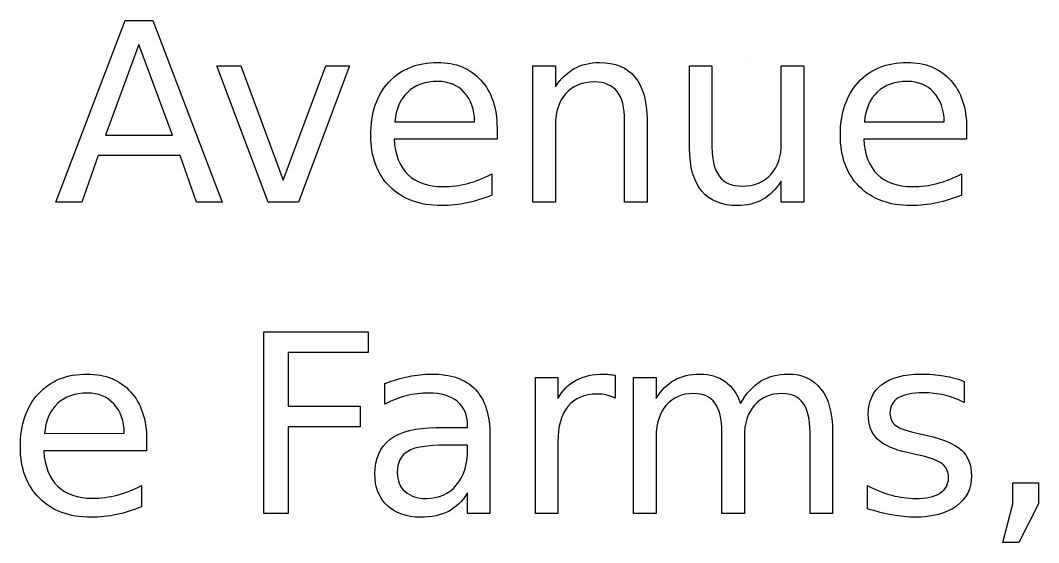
# Model space of a CAD drawing. Extents: x 2.32 to 5.29, y 6.96 to 8.91.
# Drawn here: x 4.029 to 4.596, y 6.959 to 7.25 of the extents above; entities that cross this region are included whole.
import ezdxf

# ---------------------------------------------------------------- set-up
doc = ezdxf.new("R2010")
doc.units = 0
doc.layers.add('Layer_1', color=7, linetype='CONTINUOUS')

msp = doc.modelspace()

# ---------------------------------------------------------------- linework, layer by layer
at = {"layer": 'Layer_1', "color": 7}
for p, q in [((4.048585, 7.148634), (4.087241, 7.249884)), ((4.087241, 7.249884), (4.102771, 7.249884)), ((4.087241, 7.249884), (4.087241, 7.249884)), ((4.102771, 7.249884), (4.141358, 7.148634)), ((4.094972, 7.236389), (4.07639, 7.186001)), ((4.113621, 7.186001), (4.094972, 7.236389)), ((4.094972, 7.236389), (4.094972, 7.236389)), ((4.43331, 7.22642), (4.43331, 7.22642)), ((4.43331, 7.22642), (4.43331, 7.22642)), ((4.138442, 7.224589), (4.151667, 7.224589)), ((4.166925, 7.148634), (4.138442, 7.224589)), ((4.138442, 7.224589), (4.138442, 7.224589)), ((4.151667, 7.224589), (4.175402, 7.160841)), ((4.175402, 7.160841), (4.199138, 7.224589)), ((4.212363, 7.224589), (4.18388, 7.148634)), ((4.199138, 7.224589), (4.212363, 7.224589)), ((4.314563, 7.148634), (4.314563, 7.224589)), ((4.314563, 7.224589), (4.327109, 7.224589)), ((4.327109, 7.224589), (4.327109, 7.212788)), ((4.401911, 7.178609), (4.401911, 7.224589)), ((4.401911, 7.224589), (4.414389, 7.224589)), ((4.414389, 7.224589), (4.414389, 7.179083)), ((4.453045, 7.181525), (4.453045, 7.224589)), ((4.453045, 7.224589), (4.465523, 7.224589)), ((4.465523, 7.224589), (4.465523, 7.148634)), ((4.237591, 7.193325), (4.282078, 7.193392)), ((4.282078, 7.193392), (4.282078, 7.193393)), ((4.365697, 7.148634), (4.365697, 7.194071)), ((4.378175, 7.194478), (4.378175, 7.148634)), ((4.378175, 7.194478), (4.378175, 7.194478)), ((4.499364, 7.193325), (4.543851, 7.193392)), ((4.543851, 7.193392), (4.543851, 7.193393)), ((4.294557, 7.189731), (4.294557, 7.183627)), ((4.294557, 7.189731), (4.294557, 7.189731)), ((4.327109, 7.191562), (4.327109, 7.148634)), ((4.55633, 7.189731), (4.55633, 7.183627)), ((4.55633, 7.189731), (4.55633, 7.189731)), ((4.07639, 7.186001), (4.113621, 7.186001)), ((4.294557, 7.183627), (4.237184, 7.183627)), ((4.55633, 7.183627), (4.498957, 7.183627)), ((4.401911, 7.178609), (4.401911, 7.178609)), ((4.072253, 7.174608), (4.06303, 7.148634)), ((4.117894, 7.174608), (4.072253, 7.174608)), ((4.127117, 7.148634), (4.117894, 7.174608)), ((4.291641, 7.164299), (4.291641, 7.152499)), ((4.553414, 7.164299), (4.553414, 7.152499)), ((4.453045, 7.148634), (4.453045, 7.160298)), ((4.06303, 7.148634), (4.048585, 7.148634)), ((4.141358, 7.148634), (4.127117, 7.148634)), ((4.18388, 7.148634), (4.166925, 7.148634)), ((4.327109, 7.148634), (4.314563, 7.148634)), ((4.378175, 7.148634), (4.365697, 7.148634)), ((4.465523, 7.148634), (4.453045, 7.148634)), ((4.164484, 7.076273), (4.222671, 7.076273)), ((4.164484, 6.975023), (4.164484, 7.076273)), ((4.164484, 7.076273), (4.164484, 7.076273)), ((4.222671, 7.076273), (4.222671, 7.064744)), ((4.222671, 7.064744), (4.178183, 7.064744)), ((4.178183, 7.064744), (4.178183, 7.034905)), ((4.315919, 6.975022), (4.315919, 7.050977)), ((4.315919, 7.050977), (4.328465, 7.050977)), ((4.328465, 7.050977), (4.328465, 7.039177)), ((4.360339, 7.05213), (4.360406, 7.039313)), ((4.370715, 6.975023), (4.370715, 7.050977)), ((4.370715, 7.050977), (4.383261, 7.050977)), ((4.383261, 7.050977), (4.383261, 7.039177)), ((4.23203, 7.03599), (4.23203, 7.047519)), ((4.554973, 7.048741), (4.554973, 7.048739)), ((4.554973, 7.048739), (4.554973, 7.036939)), ((4.360406, 7.039313), (4.360407, 7.039313)), ((4.178183, 7.034905), (4.218331, 7.034905)), ((4.218331, 7.034905), (4.218331, 7.023376)), ((4.430326, 7.036397), (4.430326, 7.036397)), ((4.218331, 7.023376), (4.178183, 7.023376)), ((4.178183, 7.023376), (4.178183, 6.975023)), ((4.260648, 7.022969), (4.278145, 7.022969)), ((4.278145, 7.022969), (4.278145, 7.02419)), ((4.042278, 7.019714), (4.086766, 7.019781)), ((4.086766, 7.019781), (4.086766, 7.019782)), ((4.099244, 7.01612), (4.099244, 7.010016)), ((4.099244, 7.01612), (4.099244, 7.01612)), ((4.290623, 7.018358), (4.290623, 6.975023)), ((4.290623, 7.018358), (4.290623, 7.018358)), ((4.383261, 7.017951), (4.383261, 6.975023)), ((4.419882, 6.975023), (4.419882, 7.02046)), ((4.432428, 7.017951), (4.432428, 6.975023)), ((4.469049, 6.975023), (4.469049, 7.02046)), ((4.481596, 7.020867), (4.481596, 6.975023)), ((4.530288, 7.019443), (4.53456, 7.018494)), ((4.278145, 7.013203), (4.265735, 7.013203)), ((4.265735, 7.013203), (4.265735, 7.013203)), ((4.278145, 7.010423), (4.278145, 7.013203)), ((4.328465, 7.015034), (4.328465, 6.975022)), ((4.099244, 7.010016), (4.041871, 7.010016)), ((4.527779, 7.00805), (4.523439, 7.009068)), ((4.096328, 6.990688), (4.096328, 6.978888)), ((4.500991, 6.977804), (4.500991, 6.990689)), ((4.582168, 6.992248), (4.596477, 6.992248)), ((4.582168, 6.980584), (4.582168, 6.992248)), ((4.582168, 6.992248), (4.582168, 6.992248)), ((4.596477, 6.992248), (4.596477, 6.980584)), ((4.278145, 6.975023), (4.278145, 6.986551)), ((4.576607, 6.958882), (4.582168, 6.980584)), ((4.596477, 6.980584), (4.585355, 6.958882)), ((4.178183, 6.975023), (4.164484, 6.975023)), ((4.290623, 6.975023), (4.278145, 6.975023)), ((4.328465, 6.975022), (4.315919, 6.975022)), ((4.383261, 6.975023), (4.370715, 6.975023)), ((4.432428, 6.975023), (4.419882, 6.975023)), ((4.481596, 6.975023), (4.469049, 6.975023)), ((4.585355, 6.958882), (4.576607, 6.958882))]:
    msp.add_line(p, q, dxfattribs=at)
for points in [[(4.2342, 7.215433), (4.240936, 7.222757), (4.250001, 7.22642), (4.261394, 7.22642)], [(4.261394, 7.22642), (4.271612, 7.22642), (4.279682, 7.223119), (4.285605, 7.216518)], [(4.33762, 7.223029), (4.341689, 7.225289), (4.346369, 7.22642), (4.351658, 7.22642)], [(4.351658, 7.22642), (4.360384, 7.22642), (4.366985, 7.223707), (4.371461, 7.218282)], [(4.495973, 7.215433), (4.502709, 7.222757), (4.511774, 7.22642), (4.523167, 7.22642)], [(4.523167, 7.22642), (4.533385, 7.22642), (4.541455, 7.223119), (4.547378, 7.216518)], [(4.327109, 7.212788), (4.330093, 7.217355), (4.333597, 7.220768), (4.33762, 7.223029)], [(4.224163, 7.185865), (4.224163, 7.198298), (4.227508, 7.208154), (4.2342, 7.215433)], [(4.26153, 7.21584), (4.254567, 7.21584), (4.248984, 7.213874), (4.244779, 7.20994)], [(4.276314, 7.209737), (4.272607, 7.213806), (4.267679, 7.21584), (4.26153, 7.21584)], [(4.285605, 7.216518), (4.291573, 7.209963), (4.294557, 7.201034), (4.294557, 7.189731)], [(4.348878, 7.215569), (4.342141, 7.215569), (4.336829, 7.213421), (4.332941, 7.209126)], [(4.361492, 7.210211), (4.358689, 7.213783), (4.354484, 7.215569), (4.348878, 7.215569)], [(4.371461, 7.218282), (4.375937, 7.212901), (4.378175, 7.204967), (4.378175, 7.194478)], [(4.485936, 7.185865), (4.485936, 7.198298), (4.489281, 7.208154), (4.495973, 7.215433)], [(4.523303, 7.21584), (4.51634, 7.21584), (4.510757, 7.213874), (4.506552, 7.20994)], [(4.538087, 7.209737), (4.53438, 7.213806), (4.529452, 7.21584), (4.523303, 7.21584)], [(4.547378, 7.216518), (4.553346, 7.209963), (4.55633, 7.201034), (4.55633, 7.189731)], [(4.244779, 7.20994), (4.24062, 7.206007), (4.238224, 7.200468), (4.237591, 7.193325)], [(4.282078, 7.193393), (4.281988, 7.20022), (4.280067, 7.205668), (4.276314, 7.209737)], [(4.332941, 7.209126), (4.329053, 7.204831), (4.327109, 7.198976), (4.327109, 7.191562)], [(4.365697, 7.194071), (4.365697, 7.20126), (4.364295, 7.20664), (4.361492, 7.210211)], [(4.506552, 7.20994), (4.502393, 7.206007), (4.499997, 7.200468), (4.499364, 7.193325)], [(4.543851, 7.193393), (4.543761, 7.20022), (4.54184, 7.205668), (4.538087, 7.209737)], [(4.234742, 7.157246), (4.227689, 7.164299), (4.224163, 7.173839), (4.224163, 7.185865)], [(4.237184, 7.183627), (4.237726, 7.175037), (4.240303, 7.168481), (4.244915, 7.16396)], [(4.447145, 7.16396), (4.451078, 7.168255), (4.453045, 7.17411), (4.453045, 7.181525)], [(4.496515, 7.157246), (4.489462, 7.164299), (4.485936, 7.173839), (4.485936, 7.185865)], [(4.498957, 7.183627), (4.499499, 7.175037), (4.502076, 7.168481), (4.506688, 7.16396)], [(4.408692, 7.154805), (4.404171, 7.16023), (4.401911, 7.168165), (4.401911, 7.178609)], [(4.414389, 7.179083), (4.414389, 7.171895), (4.415791, 7.166492), (4.418594, 7.162875)], [(4.244915, 7.16396), (4.249572, 7.159484), (4.256037, 7.157246), (4.26431, 7.157246)], [(4.278213, 7.15901), (4.282734, 7.160185), (4.28721, 7.161948), (4.291641, 7.164299)], [(4.431208, 7.157518), (4.437944, 7.157518), (4.443256, 7.159665), (4.447145, 7.16396)], [(4.506688, 7.16396), (4.511345, 7.159484), (4.51781, 7.157246), (4.526083, 7.157246)], [(4.539986, 7.15901), (4.544507, 7.160185), (4.548983, 7.161948), (4.553414, 7.164299)], [(4.26431, 7.157246), (4.269103, 7.157246), (4.273737, 7.157834), (4.278213, 7.15901)], [(4.418594, 7.162875), (4.421397, 7.159304), (4.425601, 7.157518), (4.431208, 7.157518)], [(4.453045, 7.160298), (4.450015, 7.155687), (4.446489, 7.152251), (4.442465, 7.14999)], [(4.526083, 7.157246), (4.530876, 7.157246), (4.53551, 7.157834), (4.539986, 7.15901)], [(4.263564, 7.146667), (4.251448, 7.146667), (4.24184, 7.150194), (4.234742, 7.157246)], [(4.291641, 7.152499), (4.287165, 7.1506), (4.282576, 7.149154), (4.277874, 7.148159)], [(4.428563, 7.146667), (4.419837, 7.146667), (4.413214, 7.14938), (4.408692, 7.154805)], [(4.525337, 7.146667), (4.513221, 7.146667), (4.503613, 7.150194), (4.496515, 7.157246)], [(4.553414, 7.152499), (4.548938, 7.1506), (4.544349, 7.149154), (4.539647, 7.148159)], [(4.277874, 7.148159), (4.273172, 7.147164), (4.268402, 7.146667), (4.263564, 7.146667)], [(4.442465, 7.14999), (4.438487, 7.147775), (4.433852, 7.146667), (4.428563, 7.146667)], [(4.539647, 7.148159), (4.534945, 7.147164), (4.530175, 7.146667), (4.525337, 7.146667)], [(4.038887, 7.041822), (4.045624, 7.049146), (4.054689, 7.052808), (4.066082, 7.052808)], [(4.066082, 7.052808), (4.076299, 7.052808), (4.08437, 7.049508), (4.090292, 7.042907)], [(4.23203, 7.047519), (4.236596, 7.049282), (4.241027, 7.050593), (4.245322, 7.051452)], [(4.245322, 7.051452), (4.249617, 7.052356), (4.253799, 7.052808), (4.257868, 7.052808)], [(4.257868, 7.052808), (4.268854, 7.052808), (4.27706, 7.04996), (4.282485, 7.044264)], [(4.338705, 7.049417), (4.34291, 7.051678), (4.348019, 7.052808), (4.354032, 7.052808)], [(4.354032, 7.052808), (4.354891, 7.052808), (4.35584, 7.05274), (4.35688, 7.052605)], [(4.35688, 7.052605), (4.35792, 7.052514), (4.359073, 7.052356), (4.360339, 7.05213)], [(4.393501, 7.049485), (4.39748, 7.051701), (4.402205, 7.052808), (4.407675, 7.052808)], [(4.407675, 7.052808), (4.413191, 7.052808), (4.41787, 7.051407), (4.421713, 7.048604)], [(4.441516, 7.048807), (4.445856, 7.051475), (4.450965, 7.052808), (4.456842, 7.052808)], [(4.456842, 7.052808), (4.464754, 7.052808), (4.470858, 7.050028), (4.475153, 7.044467)], [(4.509129, 7.046977), (4.514193, 7.050865), (4.521381, 7.052809), (4.530695, 7.052809)], [(4.530695, 7.052809), (4.535306, 7.052809), (4.539647, 7.05247), (4.543716, 7.051793)], [(4.543716, 7.051793), (4.547785, 7.051115), (4.551537, 7.050098), (4.554973, 7.048741)], [(4.282485, 7.044264), (4.287911, 7.038567), (4.290623, 7.029932), (4.290623, 7.018358)], [(4.328465, 7.039177), (4.331087, 7.043789), (4.334501, 7.047202), (4.338705, 7.049417)], [(4.383261, 7.039177), (4.386109, 7.043834), (4.389523, 7.04727), (4.393501, 7.049485)], [(4.421713, 7.048604), (4.425601, 7.045801), (4.428472, 7.041732), (4.430326, 7.036397)], [(4.430326, 7.036397), (4.433446, 7.042003), (4.437175, 7.04614), (4.441516, 7.048807)], [(4.475153, 7.044467), (4.479448, 7.038951), (4.481596, 7.031085), (4.481596, 7.020867)], [(4.501534, 7.03043), (4.501534, 7.037573), (4.504065, 7.043089), (4.509129, 7.046977)], [(4.02885, 7.012254), (4.02885, 7.024687), (4.032196, 7.034543), (4.038887, 7.041822)], [(4.066217, 7.042229), (4.059255, 7.042229), (4.053671, 7.040262), (4.049467, 7.036329)], [(4.081001, 7.036126), (4.077294, 7.040195), (4.072366, 7.042229), (4.066217, 7.042229)], [(4.090292, 7.042907), (4.09626, 7.036352), (4.099244, 7.027422), (4.099244, 7.01612)], [(4.243898, 7.040669), (4.239783, 7.039629), (4.235827, 7.03807), (4.23203, 7.03599)], [(4.256579, 7.042229), (4.252239, 7.042229), (4.248012, 7.041709), (4.243898, 7.040669)], [(4.272448, 7.037482), (4.268696, 7.040647), (4.263406, 7.042229), (4.256579, 7.042229)], [(4.35037, 7.041686), (4.343317, 7.041686), (4.337892, 7.03938), (4.334094, 7.034769)], [(4.355795, 7.041076), (4.354168, 7.041483), (4.352359, 7.041686), (4.35037, 7.041686)], [(4.360407, 7.039313), (4.359005, 7.040127), (4.357468, 7.040715), (4.355795, 7.041076)], [(4.404081, 7.041958), (4.397706, 7.041958), (4.392642, 7.039788), (4.38889, 7.035447)], [(4.416017, 7.036668), (4.41344, 7.040195), (4.409461, 7.041958), (4.404081, 7.041958)], [(4.453384, 7.041958), (4.446918, 7.041958), (4.44181, 7.03981), (4.438057, 7.035515)], [(4.465184, 7.036668), (4.462607, 7.040195), (4.458673, 7.041958), (4.453384, 7.041958)], [(4.518217, 7.039516), (4.515142, 7.037618), (4.513605, 7.034769), (4.513605, 7.030971)], [(4.532187, 7.042365), (4.525993, 7.042365), (4.521336, 7.041415), (4.518217, 7.039516)], [(4.543987, 7.041008), (4.540189, 7.041913), (4.536256, 7.042365), (4.532187, 7.042365)], [(4.554973, 7.036939), (4.551447, 7.038748), (4.547785, 7.040104), (4.543987, 7.041008)], [(4.049467, 7.036329), (4.045307, 7.032396), (4.042911, 7.026857), (4.042278, 7.019714)], [(4.086766, 7.019782), (4.086676, 7.026609), (4.084754, 7.032057), (4.081001, 7.036126)], [(4.278145, 7.02419), (4.278145, 7.029932), (4.276246, 7.034362), (4.272448, 7.037482)], [(4.334094, 7.034769), (4.330341, 7.030203), (4.328465, 7.023624), (4.328465, 7.015034)], [(4.38889, 7.035447), (4.385137, 7.031152), (4.383261, 7.02532), (4.383261, 7.017951)], [(4.419882, 7.02046), (4.419882, 7.027784), (4.418594, 7.033187), (4.416017, 7.036668)], [(4.438057, 7.035515), (4.434305, 7.03122), (4.432428, 7.025365), (4.432428, 7.017951)], [(4.469049, 7.02046), (4.469049, 7.027739), (4.467761, 7.033142), (4.465184, 7.036668)], [(4.506688, 7.016527), (4.503252, 7.019918), (4.501534, 7.024552), (4.501534, 7.03043)], [(4.513605, 7.030971), (4.513605, 7.028078), (4.514713, 7.025795), (4.516928, 7.024122)], [(4.235013, 7.016459), (4.240755, 7.020799), (4.2493, 7.022969), (4.260648, 7.022969)], [(4.516928, 7.024122), (4.519143, 7.022494), (4.523597, 7.020935), (4.530288, 7.019443)], [(4.226469, 6.997131), (4.226469, 7.005676), (4.229317, 7.012118), (4.235013, 7.016459)], [(4.523439, 7.009068), (4.515707, 7.010695), (4.510124, 7.013182), (4.506688, 7.016527)], [(4.53456, 7.018494), (4.543422, 7.016595), (4.549706, 7.013905), (4.553414, 7.010423)], [(4.03943, 6.983635), (4.032377, 6.990688), (4.02885, 7.000228), (4.02885, 7.012254)], [(4.265735, 7.013203), (4.255652, 7.013203), (4.248667, 7.012051), (4.244779, 7.009745)], [(4.271838, 6.990824), (4.276043, 6.995752), (4.278145, 7.002285), (4.278145, 7.010423)], [(4.553414, 7.010423), (4.557166, 7.006987), (4.559042, 7.002172), (4.559042, 6.995978)], [(4.041871, 7.010016), (4.042413, 7.001426), (4.04499, 6.99487), (4.049602, 6.990349)], [(4.244779, 7.009745), (4.240891, 7.007439), (4.238947, 7.003506), (4.238947, 6.997945)], [(4.542766, 7.002828), (4.540506, 7.004636), (4.53551, 7.006377), (4.527779, 7.00805)], [(4.546225, 6.995029), (4.546225, 6.99842), (4.545072, 7.001019), (4.542766, 7.002828)], [(4.233318, 6.979566), (4.228752, 6.983952), (4.226469, 6.989807), (4.226469, 6.997131)], [(4.238947, 6.997945), (4.238947, 6.993514), (4.240394, 6.989988), (4.243287, 6.987365)], [(4.541478, 6.986484), (4.544643, 6.988519), (4.546225, 6.991367), (4.546225, 6.995029)], [(4.559042, 6.995978), (4.559042, 6.988926), (4.556239, 6.983342), (4.550633, 6.979228)], [(4.049602, 6.990349), (4.054259, 6.985873), (4.060724, 6.983635), (4.068998, 6.983635)], [(4.0829, 6.985399), (4.087421, 6.986574), (4.091897, 6.988337), (4.096328, 6.990688)], [(4.255223, 6.9835), (4.26214, 6.9835), (4.267679, 6.985941), (4.271838, 6.990824)], [(4.500991, 6.990689), (4.505603, 6.988293), (4.510146, 6.986484), (4.514622, 6.985263)], [(4.068252, 6.973056), (4.056135, 6.973056), (4.046528, 6.976582), (4.03943, 6.983635)], [(4.068998, 6.983635), (4.07379, 6.983635), (4.078424, 6.984223), (4.0829, 6.985399)], [(4.243287, 6.987365), (4.246226, 6.984788), (4.250204, 6.9835), (4.255223, 6.9835)], [(4.278145, 6.986551), (4.275297, 6.98194), (4.271748, 6.978526), (4.267498, 6.976311)], [(4.514622, 6.985263), (4.519098, 6.984088), (4.523529, 6.9835), (4.527914, 6.9835)], [(4.527914, 6.9835), (4.533792, 6.9835), (4.538313, 6.984495), (4.541478, 6.986484)], [(4.096328, 6.978888), (4.091852, 6.976989), (4.087263, 6.975543), (4.082561, 6.974548)], [(4.2519, 6.973056), (4.244124, 6.973056), (4.23793, 6.975226), (4.233318, 6.979566)], [(4.267498, 6.976311), (4.263248, 6.974141), (4.258049, 6.973056), (4.2519, 6.973056)], [(4.514894, 6.974277), (4.510508, 6.975046), (4.505874, 6.976221), (4.500991, 6.977804)], [(4.550633, 6.979228), (4.545072, 6.975113), (4.537409, 6.973056), (4.527643, 6.973056)], [(4.082561, 6.974548), (4.077859, 6.973553), (4.07309, 6.973056), (4.068252, 6.973056)], [(4.527643, 6.973056), (4.523574, 6.973056), (4.519324, 6.973463), (4.514894, 6.974277)]]:
    msp.add_open_spline(points, degree=3, dxfattribs=at)

doc.saveas('drawing.dxf')
